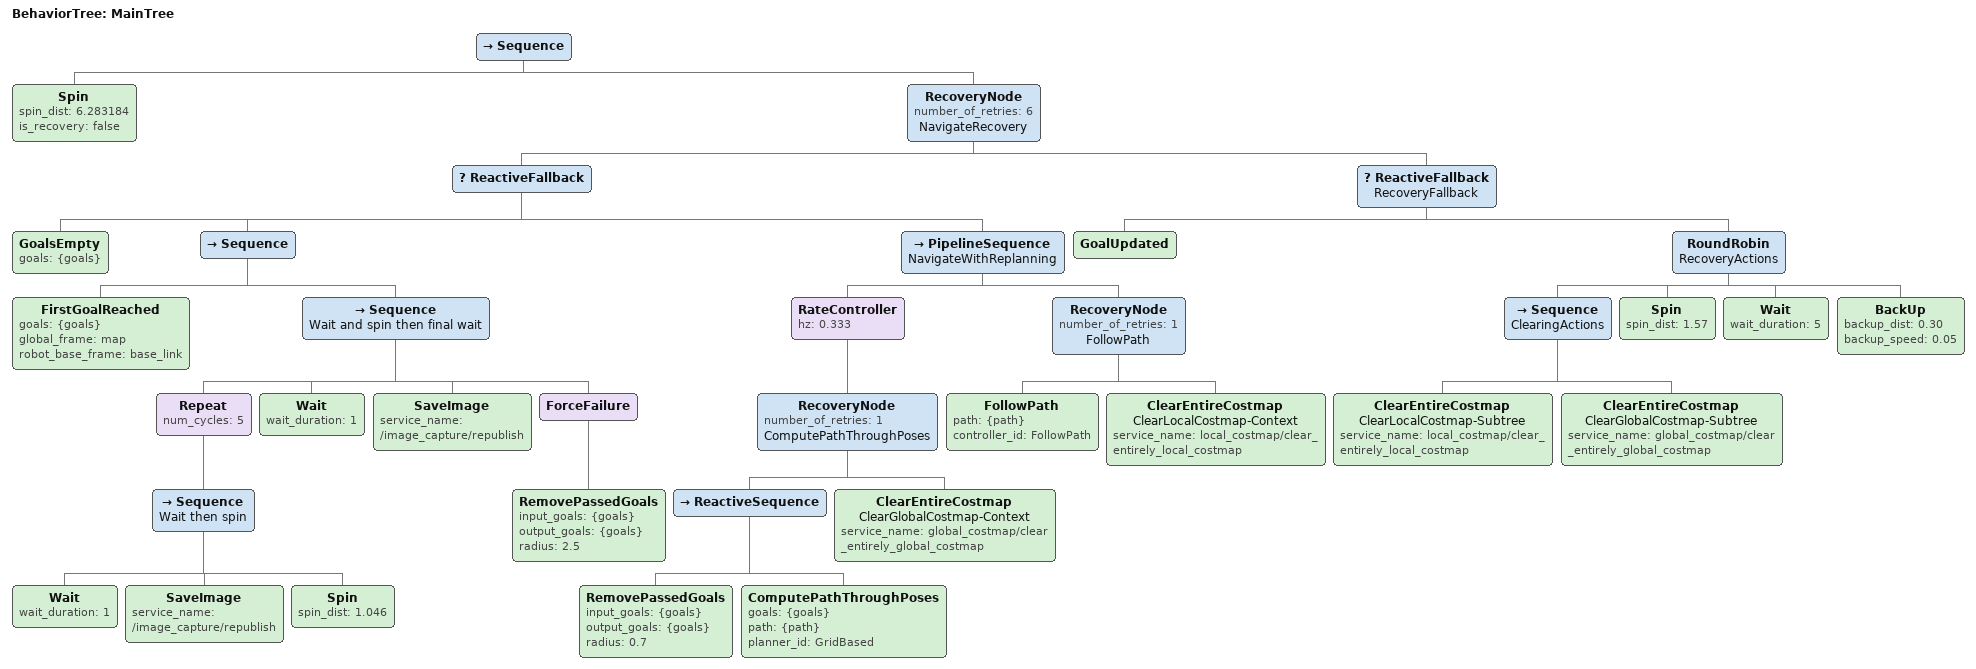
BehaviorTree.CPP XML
<root main_tree_to_execute="MainTree">
  <BehaviorTree ID="MainTree">
    <Sequence>
      <Spin spin_dist="6.283184" is_recovery="false"/>
      <RecoveryNode number_of_retries="6" name="NavigateRecovery">
        <ReactiveFallback>
          <GoalsEmpty goals="{goals}"/>
          <Sequence>
            <FirstGoalReached goals="{goals}" global_frame="map" robot_base_frame="base_link"/>
            <Sequence name="Wait and spin then final wait">
              <Repeat num_cycles="5">
                <Sequence name="Wait then spin">
                  <Wait wait_duration="1"/>
                  <SaveImage service_name="/image_capture/republish"/>
                  <Spin spin_dist="1.046"/>
                </Sequence>
              </Repeat>
              <Wait wait_duration="1"/>
              <SaveImage service_name="/image_capture/republish"/>
              <ForceFailure>
                <RemovePassedGoals input_goals="{goals}" output_goals="{goals}" radius="2.5"/>
              </ForceFailure>
            </Sequence>
          </Sequence>
          <PipelineSequence name="NavigateWithReplanning">
            <RateController hz="0.333">
              <RecoveryNode number_of_retries="1" name="ComputePathThroughPoses">
                <ReactiveSequence>
                  <RemovePassedGoals input_goals="{goals}" output_goals="{goals}" radius="0.7"/>
                  <ComputePathThroughPoses goals="{goals}" path="{path}" planner_id="GridBased"/>
                </ReactiveSequence>
                <ClearEntireCostmap name="ClearGlobalCostmap-Context" service_name="global_costmap/clear_entirely_global_costmap"/>
              </RecoveryNode>
            </RateController>
            <RecoveryNode number_of_retries="1" name="FollowPath">
              <FollowPath path="{path}" controller_id="FollowPath"/>
              <ClearEntireCostmap name="ClearLocalCostmap-Context" service_name="local_costmap/clear_entirely_local_costmap"/>
            </RecoveryNode>
          </PipelineSequence>
        </ReactiveFallback>
        <ReactiveFallback name="RecoveryFallback">
          <GoalUpdated/>
          <RoundRobin name="RecoveryActions">
            <Sequence name="ClearingActions">
              <ClearEntireCostmap name="ClearLocalCostmap-Subtree" service_name="local_costmap/clear_entirely_local_costmap"/>
              <ClearEntireCostmap name="ClearGlobalCostmap-Subtree" service_name="global_costmap/clear_entirely_global_costmap"/>
            </Sequence>
            <Spin spin_dist="1.57"/>
            <Wait wait_duration="5"/>
            <BackUp backup_dist="0.30" backup_speed="0.05"/>
          </RoundRobin>
        </ReactiveFallback>
      </RecoveryNode>
    </Sequence>
  </BehaviorTree>
</root>
